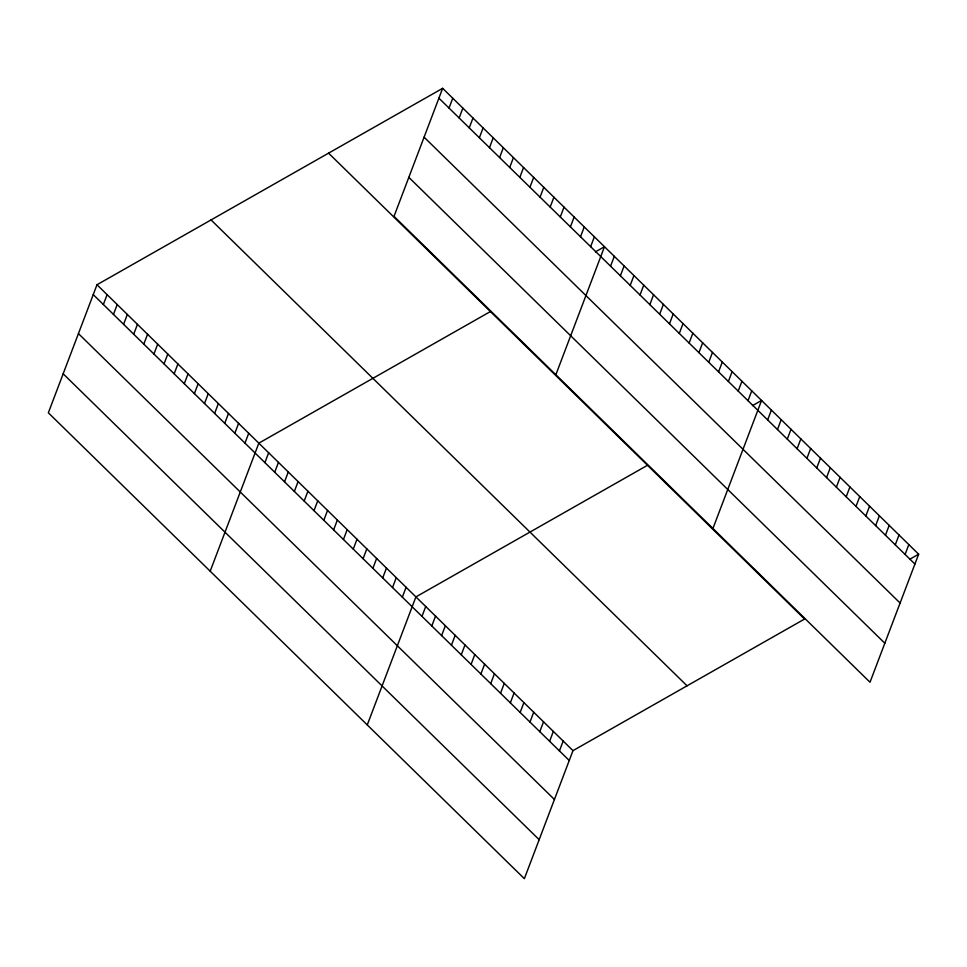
<?xml version="1.0" encoding="UTF-8"?>
<svg xmlns="http://www.w3.org/2000/svg" width="967" height="967" viewBox="0 0 967 967"><rect width="100%" height="100%" fill="white"/><g stroke="black" fill="none" stroke-linecap="round" stroke-linejoin="round"><path stroke-width="1.45" d="M442.644 88.323L394.016 216.354L870.01 682.243L918.65 554.2L442.644 88.323L96.99 284.757L48.35 412.8L524.356 878.677L572.984 750.646L804.58 619.037L328.575 153.149M103.36 304.508L107.095 294.669M113.477 314.408L117.212 304.569M123.595 324.308L127.33 314.468M133.712 334.207L137.447 324.368M143.817 344.107L147.564 334.268M153.934 354.007L157.669 344.167M164.052 363.906L167.787 354.067M174.169 373.806L177.904 363.967M184.286 383.706L188.021 373.866M194.391 393.605L198.138 383.766M204.508 403.505L208.256 393.666M214.626 413.405L218.361 403.565M224.743 423.304L228.478 413.465M234.86 433.204L238.595 423.365M244.977 443.104L248.712 433.264M210.19 571.195L258.83 443.164L490.414 311.543M264.91 462.613L268.645 452.774M274.725 472.222L278.46 462.383M284.54 481.832L288.275 471.993M294.355 491.441L298.09 481.602M449.026 108.062L452.761 98.223M304.17 501.051L307.917 491.212M459.144 117.962L462.879 108.123M313.997 510.661L317.732 500.821M469.249 127.862L472.996 118.022M323.812 520.27L327.547 510.431M479.366 137.761L483.113 127.922M333.627 529.88L337.362 520.041M489.483 147.661L493.218 137.822M343.442 539.489L347.189 529.65M499.601 157.561L503.336 147.721M353.257 549.099L357.004 539.248M509.718 167.46L513.453 157.621M363.084 558.708L366.819 548.857M519.835 177.36L523.57 167.521M372.899 568.318L376.634 558.467M529.94 187.26L533.687 177.42M382.714 577.928L386.449 568.076M540.057 197.159L543.792 187.32M392.529 587.537L396.277 577.686M550.175 207.059L553.91 197.22M402.345 597.147L406.092 587.295M367.267 724.936L415.907 596.905L647.503 465.284M560.292 216.959L564.027 207.119M421.987 616.354L425.722 606.514M570.409 226.858L574.144 217.019M431.802 625.963L435.537 616.124M580.514 236.758L584.261 226.919M441.617 635.573L445.364 625.734M590.632 246.658L594.379 236.818M451.432 645.182L455.179 635.343M555.856 374.749L604.484 246.718L595.418 251.879M461.259 654.792L464.994 644.953M610.564 266.167L614.311 256.328M471.074 664.402L474.809 654.562M620.379 275.776L624.126 265.937M480.889 674.011L484.624 664.172M630.206 285.386L633.941 275.547M490.704 683.621L494.451 673.781M640.021 294.995L643.756 285.156M500.531 693.23L504.266 683.391M649.836 304.605L653.571 294.766M510.346 702.84L514.081 693.001M659.651 314.215L663.398 304.375M520.161 712.449L523.896 702.61M669.478 323.824L673.213 313.985M529.976 722.059L533.711 712.208M679.293 333.434L683.028 323.594M539.791 731.668L543.539 721.817M689.108 343.043L692.843 333.204M549.619 741.278L553.354 731.427M698.923 352.653L702.658 342.814M559.434 750.888L563.169 741.036M708.738 362.262L712.486 352.423M718.566 371.872L722.301 362.033M728.381 381.482L732.116 371.63M738.196 391.091L741.931 381.24M748.011 400.701L751.746 390.849M712.933 528.49L761.573 400.459L752.495 405.62M767.653 419.92L771.388 410.068M777.468 429.529L781.203 419.678M787.283 439.127L791.018 429.288M797.098 448.736L800.845 438.897M806.913 458.346L810.66 448.507M816.74 467.955L820.475 458.116M826.555 477.565L830.29 467.726M836.37 487.175L840.105 477.335M846.185 496.784L849.933 486.945M856 506.394L859.748 496.555M865.828 516.003L869.563 506.164M875.643 525.613L879.378 515.774M885.458 535.222L889.193 525.383M895.273 544.832L899.02 534.993M905.088 554.442L908.835 544.602M909.572 559.361L918.65 554.2M438.909 98.163L914.915 564.051M424.09 137.169L900.096 603.045M408.823 177.348L884.829 643.236M211.048 219.932L687.053 685.821M96.99 284.757L572.984 750.646M93.243 294.609L569.249 760.497M78.436 333.603L554.429 799.491M63.169 373.794L539.163 839.682"/></g></svg>
